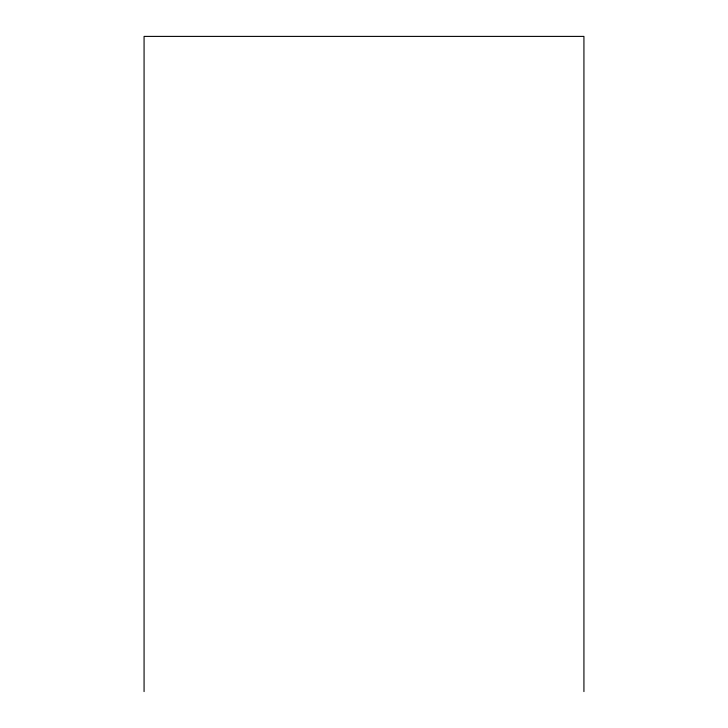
<?xml version="1.0" encoding="UTF-8"?>
<svg xmlns="http://www.w3.org/2000/svg" width="728" height="728" viewBox="0 0 728 728"><rect width="100%" height="100%" fill="white"/><g stroke="black" fill="none" stroke-linecap="round" stroke-linejoin="round"><path stroke-width="1.09" d="M583.929 691.6L583.929 36.4L144.071 36.4L144.071 691.6"/></g></svg>
